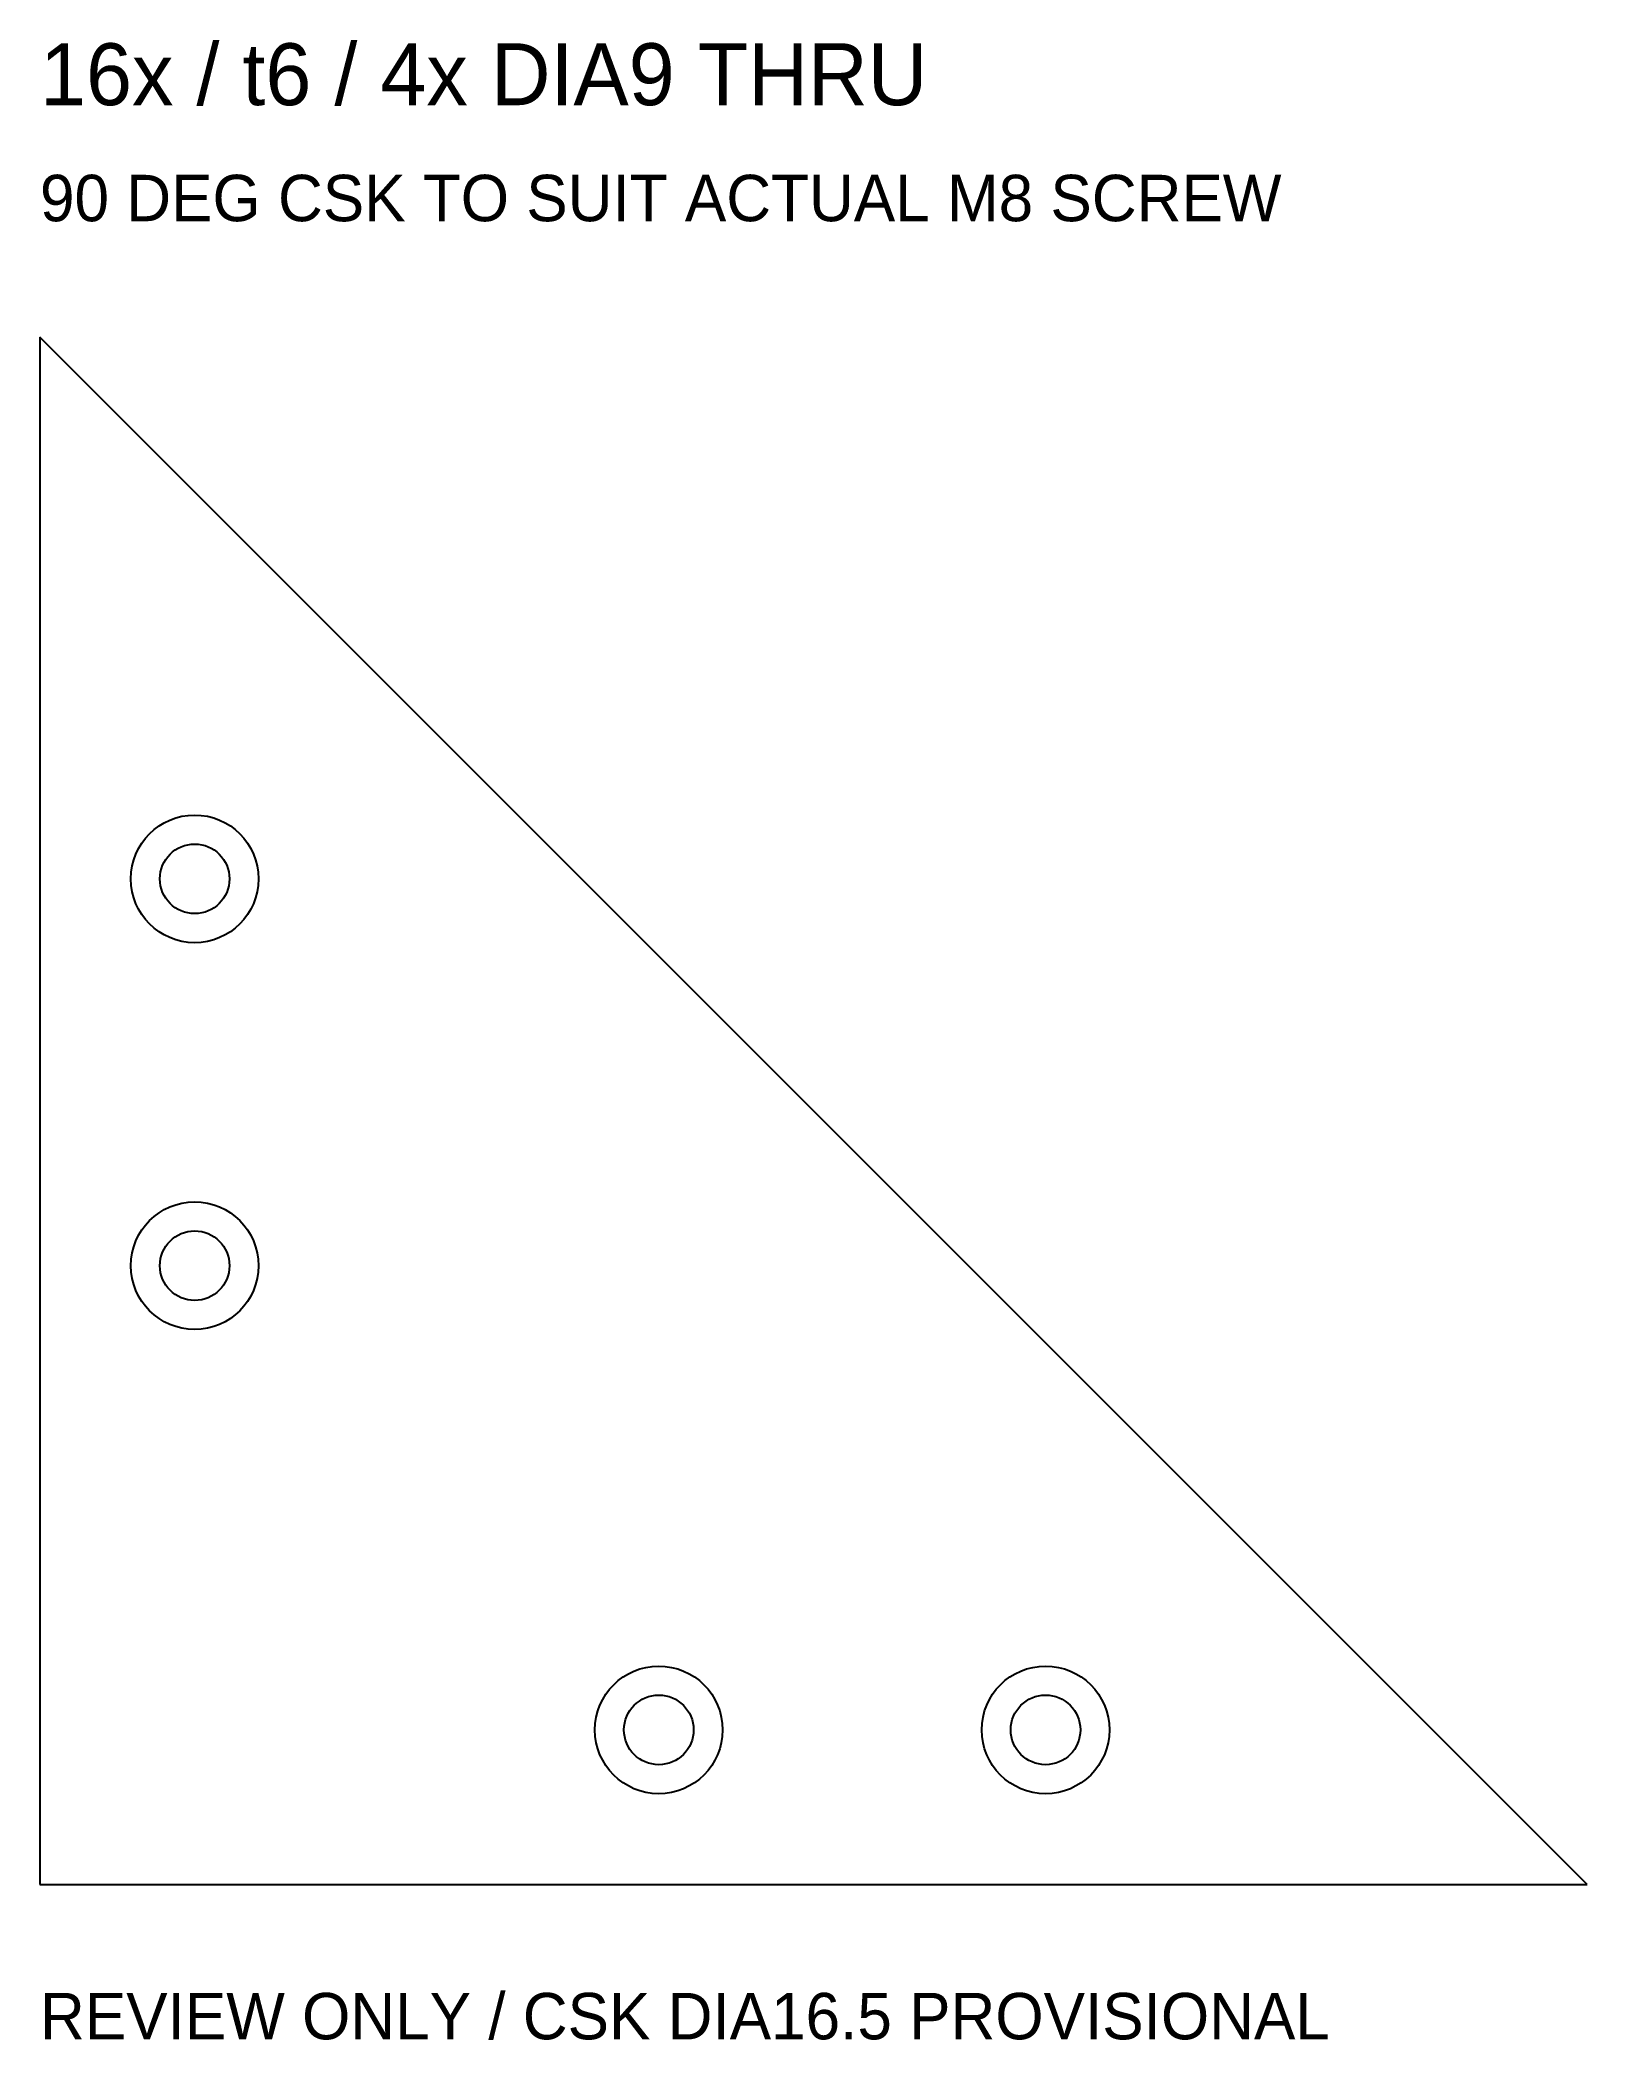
# Model space of a CAD drawing. Header units: millimetres. Extents: x 0 to 200, y -20 to 238.
import ezdxf

# ---------------------------------------------------------------- set-up
doc = ezdxf.new("R2010")
doc.units = ezdxf.units.MM

msp = doc.modelspace()

# ---------------------------------------------------------------- linework, layer by layer
at = {"layer": 'CSK_REFERENCE'}
for centre in [(20, 130), (20, 80), (80, 20), (130, 20)]:
    msp.add_circle(centre, 8.25, dxfattribs=at)
at = {"layer": 'HOLES'}
for centre in [(20, 130), (20, 80), (80, 20), (130, 20)]:
    msp.add_circle(centre, 4.5, dxfattribs=at)
at = {"layer": 'OUTLINE'}
for p, q in [((200, 0), (0, 200)), ((0, 200), (0, 0)), ((0, 0), (200, 0))]:
    msp.add_line(p, q, dxfattribs=at)

# ---------------------------------------------------------------- texts
at = {"layer": 'LABELS'}
for s, height, p in [('16x / t6 / 4x DIA9 THRU', 8, (0, 230)), ('90 DEG CSK TO SUIT ACTUAL M8 SCREW', 6, (0, 215)), ('REVIEW ONLY / CSK DIA16.5 PROVISIONAL', 6, (0, -20))]:
    msp.add_text(s, height=height, dxfattribs=at).set_placement(p)

doc.saveas('drawing.dxf')
